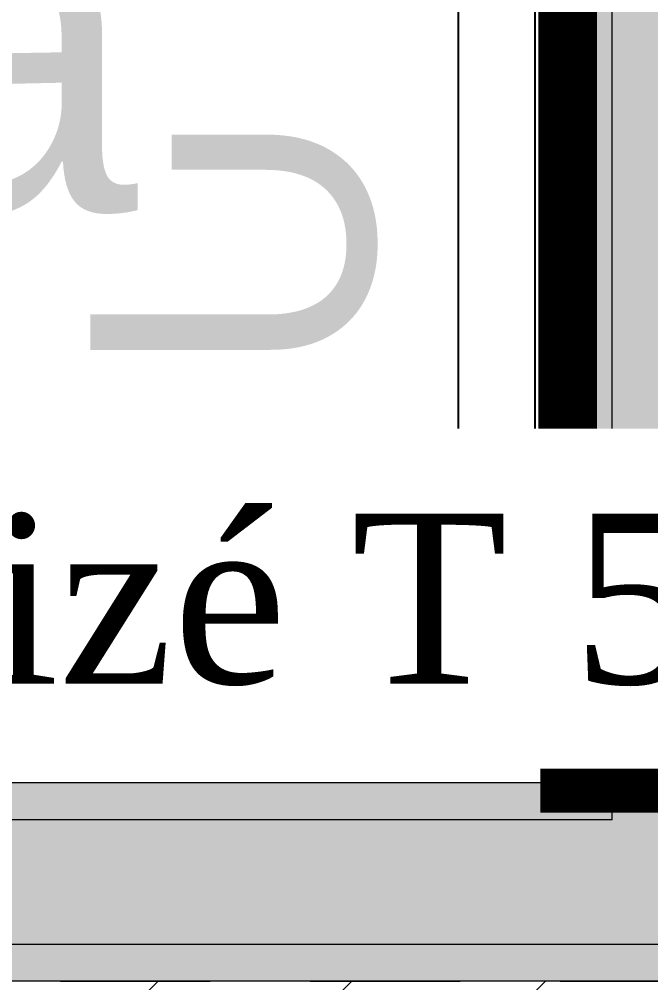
# Model space of a CAD drawing. Header units: centimetres. Extents: x 2666 to 9670, y 1889 to 5633.
# Drawn here: x 4563.32 to 4585.61, y 4527.39 to 4561.39 of the extents above; entities that cross this region are included whole.
import ezdxf

# ---------------------------------------------------------------- set-up
doc = ezdxf.new("R2010")
doc.units = ezdxf.units.CM
doc.header["$LTSCALE"] = 12.7
doc.linetypes.add('Style de ligne -11', pattern=[0.694444, 0.41656, -0.277884])
for name, color, linetype, lineweight in [('B aménagement intérieur', 7, 'Continuous', 5), ('B Faux plafonds-1', 7, 'Continuous', 5), ('B GÈnÈral', 7, 'Continuous', 5), ('B Général', 7, 'Continuous', 5), ('C ANNOTATIONS-prestations', 7, 'Continuous', 5), ('F REMPLISSAGE-vert clair', 7, 'Continuous', 13), ('F REMPLISSAGE-vert clair-1', 7, 'Continuous', 5), ('F REMPLISSAGE-vert foncÈ', 7, 'Continuous', 5), ('F REMPLISSAGE-vert foncé', 7, 'Continuous', 13), ('prlm-ELEC-CFO', 1, 'Continuous', 25)]:
    doc.layers.add(name, color=color, linetype=linetype, lineweight=lineweight)
doc.layers.add('B faience', color=7, linetype='Style de ligne -11', lineweight=13, true_color=0x0040ff)
for name, color, linetype in [('MTI900_Alu', 252, 'Continuous'), ('prlm-CHAUFF', 4, 'Continuous'), ('prlm-MOD-PB', 123, 'Continuous'), ('prlm-VMC', 93, 'Continuous')]:
    doc.layers.add(name, color=color, linetype=linetype)
doc.styles.add('prlm-elec-cfo', font='comic.ttf', dxfattribs={"height": 12})
doc.styles.add('prlm-vmc', font='pala.ttf', dxfattribs={"height": 14})

# ---------------------------------------------------------------- blocks, each defined once
blk = doc.blocks.new('G 100_80')
at = {"layer": 'B Général', "color": 7, "linetype": 'Continuous', "lineweight": 5, "flags": 128}
blk.add_lwpolyline([(9.5, -45), (9.5, 45), (48.52, 45), (48.52, -45)], close=True, dxfattribs=at)
at = {"layer": 'C ANNOTATIONS-prestations', "lineweight": 5}
for p, q in [((9.5, 42.25), (9.5, -42.25)), ((10.55, 41.05), (10.55, -41.05)), ((10.7, 41), (10.7, -41)), ((10.4, 39.6), (10.4, -39.6)), ((10.7, -37.75), (17.5, -37.75)), ((17.5, -37.75), (18, -38.25)), ((18, -38.25), (18, -43.05)), ((11, -38.95), (12.5, -38.95)), ((15, -38.95), (16.5, -38.95)), ((10.2, -41.3), (10.2, -39.63)), ((10.23, -39.6), (10.47, -39.6)), ((10.5, -39.63), (10.5, -42.29)), ((12.5, -39.95), (11, -39.95)), ((16.5, -39.95), (15, -39.95)), ((10.7, -40.67), (10.75, -40.67)), ((10.75, -40.67), (10.75, -42.03)), ((10.75, -40.67), (10.85, -40.67)), ((10.85, -40.67), (10.85, -42.03)), ((9.75, -41.05), (9.75, -41.65)), ((9.75, -41.05), (10.2, -41.05)), ((10.5, -41.05), (10.65, -41.05)), ((10.65, -41.05), (10.75, -40.95)), ((10.65, -41.65), (10.65, -41.05)), ((11.08, -41.025), (11.08, -41.675)), ((10.25, -41.35), (10.2, -41.3)), ((10.2, -41.4), (10.25, -41.35)), ((10.2, -42.67), (10.2, -41.4)), ((10.2, -41.65), (9.75, -41.65)), ((10.65, -41.65), (10.5, -41.65)), ((10.55, -41.65), (10.55, -42.25)), ((10.75, -41.75), (10.65, -41.65)), ((10.7, -41.7), (10.7, -42.25)), ((10.75, -42.03), (10.7, -42.03)), ((10.85, -42.03), (10.75, -42.03)), ((14.25, -42.15), (15.25, -42.15)), ((14.25, -42.75), (14.25, -42.15)), ((15.25, -42.15), (15.25, -42.75)), ((9.5, -42.78), (9.5, -42.25)), ((10.2, -42.25), (9.5, -42.25)), ((10.55, -42.25), (10.5, -42.25)), ((10.5, -42.35), (11.9, -42.35)), ((10.55, -42.25), (10.7, -42.25)), ((11.9, -42.35), (12.05, -42.5)), ((12.05, -42.5), (12.05, -42.92)), ((9.5, -44.72), (9.5, -42.78)), ((9.53, -42.75), (10.87, -42.75)), ((10.395, -42.7), (10.23, -42.7)), ((10.695, -42.601), (10.405, -42.698)), ((10.92, -42.6), (10.705, -42.6)), ((10.9, -42.78), (10.9, -42.92)), ((10.95, -42.92), (10.95, -42.63)), ((12.1, -42.92), (12.1, -42.78)), ((12.13, -42.75), (14.7, -42.75)), ((14.7, -42.75), (14.729, -42.779)), ((14.7, -42.75), (14.8, -42.75)), ((14.771, -42.779), (14.8, -42.75)), ((14.8, -42.75), (15.5, -42.75)), ((9.68, -43.467), (9.68, -42.96)), ((9.71, -42.93), (10.24, -42.93)), ((10.27, -42.96), (10.27, -43.306)), ((10.45, -42.98), (10.45, -43.32)), ((10.87, -42.95), (10.48, -42.95)), ((10.5, -43.27), (10.5, -42.98)), ((10.87, -42.95), (10.92, -42.95)), ((12.08, -42.95), (12.13, -42.95)), ((12.52, -42.95), (12.13, -42.95)), ((12.5, -42.98), (12.5, -43.27)), ((12.55, -43.32), (12.55, -42.98)), ((12.73, -43.28), (12.73, -42.96)), ((12.76, -42.93), (13.19, -42.93)), ((13.22, -42.96), (13.22, -43.467)), ((13.4, -43.08), (13.4, -44.72)), ((15.5, -43.05), (13.43, -43.05)), ((13.55, -43.4), (13.55, -43.05)), ((15.5, -43.05), (42.27, -43.05)), ((15.6, -42.85), (15.6, -42.95)), ((10.48, -43.35), (10.841, -43.35)), ((11.45, -43.3), (10.53, -43.3)), ((10.858, -43.355), (11.142, -43.545)), ((11.1, -43.377), (11.1, -43.3)), ((11.1, -43.377), (11.9, -43.377)), ((11.4, -43.55), (11.1, -43.377)), ((11.177, -43.3), (11.177, -43.421)), ((11.45, -43.3), (11.5, -43.25)), ((11.5, -43.25), (11.55, -43.3)), ((12.47, -43.3), (11.55, -43.3)), ((11.9, -43.377), (11.6, -43.55)), ((11.823, -43.3), (11.823, -43.421)), ((11.858, -43.545), (12.15, -43.35)), ((11.9, -43.3), (11.9, -43.377)), ((12.15, -43.35), (12.52, -43.35)), ((13.55, -43.4), (44.25, -43.4)), ((13.55, -43.95), (13.55, -43.4)), ((9.885, -43.55), (9.769, -43.75)), ((9.769, -43.75), (9.885, -43.95)), ((10.115, -43.55), (9.885, -43.55)), ((10.231, -43.75), (10.115, -43.55)), ((10.115, -43.95), (10.231, -43.75)), ((10.364, -43.53), (10.786, -43.53)), ((10.803, -43.535), (11.088, -43.725)), ((11.105, -43.73), (11.41, -43.73)), ((11.159, -43.55), (11.841, -43.55)), ((11.44, -44.54), (11.44, -43.76)), ((11.56, -43.76), (11.56, -44.54)), ((11.59, -43.73), (11.904, -43.73)), ((11.904, -43.73), (12.197, -43.535)), ((12.214, -43.53), (12.536, -43.53)), ((12.785, -43.55), (12.669, -43.75)), ((12.669, -43.75), (12.785, -43.95)), ((13.015, -43.55), (12.785, -43.55)), ((13.131, -43.75), (13.015, -43.55)), ((13.015, -43.95), (13.131, -43.75)), ((9.68, -44.54), (9.68, -44.033)), ((9.885, -43.95), (10.115, -43.95)), ((12.785, -43.95), (13.015, -43.95)), ((13.22, -44.033), (13.22, -44.54)), ((13.65, -44.05), (13.55, -43.95)), ((13.65, -44.05), (44.15, -44.05)), ((14.45, -44.3), (14.45, -44.05)), ((15.05, -44.05), (15.05, -44.3)), ((18, -44.05), (18, -44.25)), ((14.45, -44.3), (15.05, -44.3)), ((14.5, -44.35), (14.45, -44.3)), ((15, -44.35), (14.5, -44.35)), ((15.05, -44.3), (15, -44.35)), ((18, -44.25), (17.5, -44.75)), ((9.5, -44.75), (9.5, -44.72)), ((9.53, -44.75), (9.5, -44.75)), ((13.37, -44.75), (9.53, -44.75)), ((11.41, -44.57), (9.71, -44.57)), ((13.19, -44.57), (11.59, -44.57)), ((17.5, -44.75), (13.37, -44.75))]:
    blk.add_line(p, q, dxfattribs=at)
at = {"layer": 'C ANNOTATIONS-prestations', "lineweight": 5, "flags": 128}
for points in [[(10.7, -39.05, -0.080612), (10.842, -38.976, -0.080612), (11, -38.95)], [(12.5, -38.95, -0.414214), (13, -39.45, -0.414214), (12.5, -39.95)], [(15, -39.95, -0.414214), (14.5, -39.45, -0.414214), (15, -38.95)], [(16.5, -38.95, -0.414214), (17, -39.45, -0.414214), (16.5, -39.95)], [(10.2, -39.63, -0.198912), (10.209, -39.609, -0.198912), (10.23, -39.6)], [(10.47, -39.6, -0.198912), (10.491, -39.609, -0.198912), (10.5, -39.63)], [(11, -39.95, -0.080612), (10.842, -39.924, -0.080612), (10.7, -39.85)], [(10.85, -40.827, -0.218554), (11.01, -40.873, -0.218554), (11.08, -41.025)], [(10.85, -40.826, -0.003145), (10.853, -40.826, -0.003145), (10.855, -40.826)], [(11.08, -41.675, -0.218554), (11.01, -41.827, -0.218554), (10.85, -41.873)], [(10.855, -41.873, -0.003145), (10.853, -41.874, -0.003145), (10.85, -41.874)], [(10.5, -42.35, -0.414214), (10.47, -42.32, -0.414214), (10.5, -42.29)], [(9.5, -42.78, -0.198912), (9.509, -42.759, -0.198912), (9.53, -42.75)], [(10.23, -42.7, -0.198912), (10.209, -42.691, -0.198912), (10.2, -42.67)], [(10.405, -42.698, -0.040241), (10.4, -42.7, -0.040241), (10.395, -42.7)], [(10.695, -42.601, -0.040241), (10.7, -42.6, -0.040241), (10.705, -42.6)], [(10.87, -42.75, -0.198912), (10.891, -42.759, -0.198912), (10.9, -42.78)], [(10.92, -42.6, -0.198912), (10.941, -42.609, -0.198912), (10.95, -42.63)], [(12.1, -42.78, -0.198912), (12.109, -42.759, -0.198912), (12.13, -42.75)], [(14.771, -42.779, -0.198912), (14.75, -42.787, -0.198912), (14.729, -42.779)], [(15.5, -42.75, -0.198912), (15.571, -42.779, -0.198912), (15.6, -42.85)], [(9.68, -42.96, -0.198912), (9.689, -42.939, -0.198912), (9.71, -42.93)], [(10.24, -42.93, -0.198912), (10.261, -42.939, -0.198912), (10.27, -42.96)], [(10.45, -42.98, -0.198912), (10.459, -42.959, -0.198912), (10.48, -42.95)], [(10.5, -42.98, -0.198912), (10.509, -42.959, -0.198912), (10.53, -42.95)], [(10.9, -42.92, -0.198912), (10.891, -42.941, -0.198912), (10.87, -42.95)], [(10.95, -42.92, -0.198912), (10.941, -42.941, -0.198912), (10.92, -42.95)], [(12.08, -42.95, -0.198912), (12.059, -42.941, -0.198912), (12.05, -42.92)], [(12.13, -42.95, -0.198912), (12.109, -42.941, -0.198912), (12.1, -42.92)], [(12.47, -42.95, -0.198912), (12.491, -42.959, -0.198912), (12.5, -42.98)], [(12.52, -42.95, -0.198912), (12.541, -42.959, -0.198912), (12.55, -42.98)], [(12.73, -42.96, -0.198912), (12.739, -42.939, -0.198912), (12.76, -42.93)], [(13.19, -42.93, -0.198912), (13.211, -42.939, -0.198912), (13.22, -42.96)], [(13.4, -43.08, -0.198912), (13.409, -43.059, -0.198912), (13.43, -43.05)], [(15.6, -42.95, -0.198912), (15.571, -43.021, -0.198912), (15.5, -43.05)], [(9.68, -43.47, -0.01196), (9.68, -43.469, -0.01196), (9.68, -43.467)], [(10.27, -43.306, -0.123554), (10.258, -43.354, -0.123554), (10.225, -43.39)], [(10.48, -43.35, -0.198912), (10.459, -43.341, -0.198912), (10.45, -43.32)], [(10.53, -43.3, -0.198912), (10.509, -43.291, -0.198912), (10.5, -43.27)], [(10.841, -43.35, -0.073633), (10.85, -43.351, -0.073633), (10.858, -43.355)], [(12.5, -43.27, -0.198912), (12.491, -43.291, -0.198912), (12.47, -43.3)], [(12.55, -43.32, -0.198912), (12.541, -43.341, -0.198912), (12.52, -43.35)], [(12.758, -43.349, -0.095961), (12.737, -43.317, -0.095961), (12.73, -43.28)], [(13.22, -43.467, -0.01196), (13.22, -43.469, -0.01196), (13.22, -43.47)], [(10.786, -43.53, -0.073633), (10.795, -43.531, -0.073633), (10.803, -43.535)], [(11.105, -43.73, -0.073633), (11.096, -43.729, -0.073633), (11.088, -43.725)], [(11.159, -43.55, -0.073633), (11.15, -43.549, -0.073633), (11.142, -43.545)], [(11.41, -43.73, -0.198912), (11.431, -43.739, -0.198912), (11.44, -43.76)], [(11.56, -43.76, -0.198912), (11.569, -43.739, -0.198912), (11.59, -43.73)], [(11.858, -43.545, -0.073633), (11.85, -43.549, -0.073633), (11.841, -43.55)], [(12.197, -43.535, -0.073633), (12.205, -43.531, -0.073633), (12.214, -43.53)], [(9.68, -44.033, -0.01196), (9.68, -44.031, -0.01196), (9.68, -44.03)], [(13.22, -44.03, -0.01196), (13.22, -44.031, -0.01196), (13.22, -44.033)], [(9.71, -44.57, -0.198912), (9.689, -44.561, -0.198912), (9.68, -44.54)], [(11.44, -44.54, -0.198912), (11.431, -44.561, -0.198912), (11.41, -44.57)], [(11.59, -44.57, -0.198912), (11.569, -44.561, -0.198912), (11.56, -44.54)], [(13.22, -44.54, -0.198912), (13.211, -44.561, -0.198912), (13.19, -44.57)], [(9.53, -44.75, -0.198912), (9.509, -44.741, -0.198912), (9.5, -44.72)], [(13.4, -44.72, -0.198912), (13.391, -44.741, -0.198912), (13.37, -44.75)]]:
    blk.add_lwpolyline(points, format="xyb", dxfattribs=at)
at = {"layer": 'C ANNOTATIONS-prestations', "lineweight": 5}
for centre in [(10, -43.75), (12.9, -43.75)]:
    blk.add_circle(centre, 0.425, dxfattribs=at)
blk = doc.blocks.new('A n1.MTI900_Alu_390')
at = {"layer": 'MTI900_Alu', "color": 1, "linetype": 'Continuous'}
for p, q in [((-4.225, 0), (4.225, 0)), ((4.278, 0), (4.225, 0)), ((4.225, -0.07), (4.225, 0)), ((4.472, 0), (4.278, 0)), ((4.475, 0), (4.472, 0)), ((4.475, -0.003), (4.475, 0)), ((4.105, -0.025), (4.165, -0.025)), ((4.105, -0.025), (4.105, -0.07)), ((4.165, -0.07), (4.165, -0.025)), ((4.275, -0.003), (4.275, -0.137)), ((4.293, -0.021), (4.293, -0.074)), ((4.3467, -0.018), (4.296, -0.018)), ((4.355, -0.0385), (4.375, -0.0269)), ((4.375, -0.0269), (4.395, -0.0385)), ((4.454, -0.018), (4.4033, -0.018)), ((4.457, -0.191), (4.457, -0.021)), ((4.475, -0.387), (4.475, -0.003)), ((4.355, -0.0615), (4.355, -0.0385)), ((4.375, -0.0731), (4.355, -0.0615)), ((4.395, -0.0615), (4.375, -0.0731)), ((4.395, -0.0385), (4.395, -0.0615)), ((-3.96, -0.09), (3.96, -0.09)), ((3.96, -0.073), (3.96, -0.097)), ((4.13, -0.07), (3.963, -0.07)), ((3.963, -0.1), (4.229, -0.1)), ((4.105, -0.1), (4.105, -0.115)), ((4.135, -0.075), (4.13, -0.07)), ((4.14, -0.07), (4.135, -0.075)), ((4.267, -0.07), (4.14, -0.07)), ((4.165, -0.115), (4.165, -0.1)), ((4.225, -0.105), (4.225, -0.1)), ((4.235, -0.1), (4.235, -0.24)), ((4.2602, -0.1195), (4.2698, -0.0905)), ((4.27, -0.0895), (4.27, -0.073)), ((4.295, -0.137), (4.295, -0.098)), ((4.296, -0.077), (4.3306, -0.077)), ((4.298, -0.095), (4.332, -0.095)), ((4.327, -0.1), (4.298, -0.1)), ((4.335, -0.098), (4.335, -0.1341)), ((4.353, -0.0864), (4.353, -0.1286)), ((-4.105, -0.105), (4.105, -0.105)), ((-4.1, -0.12), (4.1, -0.12)), ((3.775, -0.12), (3.775, -0.8)), ((4.067, -0.12), (4.067, -0.125)), ((4.067, -0.125), (4.203, -0.125)), ((4.067, -0.125), (4.067, -0.135)), ((4.067, -0.135), (4.203, -0.135)), ((4.105, -0.115), (4.095, -0.125)), ((4.165, -0.115), (4.105, -0.115)), ((4.165, -0.105), (4.225, -0.105)), ((4.175, -0.125), (4.165, -0.115)), ((4.17, -0.12), (4.225, -0.12)), ((4.203, -0.125), (4.203, -0.12)), ((4.203, -0.135), (4.203, -0.125)), ((4.225, -0.105), (4.225, -0.12)), ((4.26, -0.142), (4.26, -0.1205)), ((4.33, -0.195), (4.33, -0.103)), ((4.3355, -0.1358), (4.3545, -0.1642)), ((4.3535, -0.1303), (4.3725, -0.1588)), ((3.895, -0.15), (3.895, -0.3)), ((3.995, -0.3), (3.995, -0.15)), ((4.1025, -0.158), (4.1675, -0.158)), ((4.292, -0.145), (4.263, -0.145)), ((4.278, -0.14), (4.292, -0.14)), ((4.295, -0.137), (4.295, -0.142)), ((4.3377, -0.16), (4.33, -0.16)), ((4.33, -0.1677), (4.3421, -0.1677)), ((4.3377, -0.16), (4.3377, -0.24)), ((4.355, -0.19), (4.3377, -0.16)), ((4.355, -0.1659), (4.355, -0.2341)), ((4.373, -0.1605), (4.373, -0.191)), ((4.33, -0.195), (4.325, -0.2)), ((4.325, -0.2), (4.33, -0.205)), ((4.454, -0.194), (4.376, -0.194)), ((4.33, -0.297), (4.33, -0.205)), ((4.33, -0.2323), (4.3421, -0.2323)), ((4.3545, -0.2358), (4.335, -0.265)), ((4.3377, -0.24), (4.355, -0.21)), ((4.373, -0.209), (4.373, -0.2404)), ((4.376, -0.206), (4.454, -0.206)), ((4.457, -0.369), (4.457, -0.209)), ((4.235, -0.24), (4.25, -0.255)), ((4.25, -0.255), (4.292, -0.255)), ((4.275, -0.263), (4.275, -0.52)), ((4.292, -0.26), (4.278, -0.26)), ((4.295, -0.258), (4.295, -0.263)), ((4.295, -0.302), (4.295, -0.263)), ((4.33, -0.24), (4.3377, -0.24)), ((4.335, -0.265), (4.335, -0.302)), ((4.353, -0.2714), (4.353, -0.3036)), ((4.373, -0.2404), (4.3535, -0.2697)), ((4.298, -0.3), (4.327, -0.3)), ((4.332, -0.305), (4.298, -0.305)), ((4.293, -0.326), (4.293, -0.369)), ((4.328, -0.323), (4.296, -0.323)), ((4.355, -0.3285), (4.375, -0.3169)), ((4.355, -0.3515), (4.355, -0.3285)), ((4.375, -0.3169), (4.395, -0.3285)), ((4.395, -0.3285), (4.395, -0.3515)), ((4.296, -0.372), (4.3467, -0.372)), ((4.375, -0.3631), (4.355, -0.3515)), ((4.395, -0.3515), (4.375, -0.3631)), ((4.4033, -0.372), (4.454, -0.372)), ((4.305, -0.6), (4.305, -0.393)), ((4.34, -0.405), (4.305, -0.405)), ((4.308, -0.39), (4.472, -0.39)), ((4.34, -0.405), (4.34, -3.475)), ((4.395, -0.405), (4.34, -0.405)), ((4.405, -0.415), (4.395, -0.405)), ((4.475, -0.8), (4.475, -0.387)), ((4.405, -0.415), (4.405, -3.465)), ((4.215, -0.475), (4.215, -0.575)), ((4.275, -0.475), (4.215, -0.475)), ((4.43, -0.495), (4.405, -0.495)), ((4.43, -0.495), (4.43, -0.555)), ((4.435, -0.5), (4.43, -0.495)), ((4.435, -0.55), (4.435, -0.5)), ((4.275, -0.52), (4.2779, -0.5229)), ((4.275, -0.52), (4.275, -0.53)), ((4.2779, -0.5271), (4.275, -0.53)), ((4.275, -0.53), (4.275, -0.6)), ((3.895, -0.55), (3.895, -0.7)), ((3.995, -0.7), (3.995, -0.55)), ((4.215, -0.575), (4.275, -0.575)), ((4.405, -0.555), (4.43, -0.555)), ((4.43, -0.555), (4.435, -0.55)), ((4.285, -0.61), (4.295, -0.61)), ((4.305, -0.6), (4.305, -3.277)), ((3.775, -0.8), (3.825, -0.85)), ((4.425, -0.85), (4.475, -0.8)), ((3.825, -0.85), (4.305, -0.85)), ((4.405, -0.85), (4.425, -0.85))]:
    blk.add_line(p, q, dxfattribs=at)
for centre in [(4.375, -0.05), (4.375, -0.34)]:
    blk.add_circle(centre, 0.0425, dxfattribs=at)
for centre, radius, start, end in [((4.278, -0.003), 0.003, 90, 180), ((4.472, -0.003), 0.003, 0, 90), ((4.296, -0.021), 0.003, 90, 180), ((4.3467, -0.021), 0.003, 84.5182, 90), ((4.4033, -0.021), 0.003, 90, 95.4818), ((4.454, -0.021), 0.003, 0, 90), ((3.963, -0.073), 0.003, 90, 180), ((3.963, -0.097), 0.003, 180, 270), ((4.232, -0.1), 0.003, 0, 180), ((4.267, -0.073), 0.003, 0, 90), ((4.267, -0.0895), 0.003, 341.5651, 0), ((4.296, -0.074), 0.003, 180, 270), ((4.298, -0.098), 0.003, 90, 180), ((4.298, -0.103), 0.003, 90, 180), ((4.327, -0.103), 0.003, 0, 90), ((4.3306, -0.067), 0.01, 270, 326.3475), ((4.332, -0.098), 0.003, 0, 90), ((3.945, -0.15), 0.05, 143.1301, 180), ((3.945, -0.15), 0.05, 0, 36.8699), ((4.1025, -0.138), 0.02, 171.3731, 270), ((4.1025, -0.133), 0.02, 185.7392, 187.1808), ((4.1675, -0.138), 0.02, 270, 8.6269), ((4.1675, -0.133), 0.02, 352.8192, 354.2608), ((4.263, -0.1205), 0.003, 161.5651, 180), ((4.338, -0.1341), 0.003, 180, 213.6901), ((4.356, -0.1286), 0.003, 180, 213.6901), ((4.263, -0.142), 0.003, 180, 270), ((4.278, -0.137), 0.003, 180, 270), ((4.292, -0.137), 0.003, 270, 0), ((4.292, -0.142), 0.003, 270, 0), ((4.352, -0.1659), 0.003, 0, 33.6901), ((4.37, -0.1605), 0.003, 0, 33.6901), ((4.376, -0.191), 0.003, 180, 270), ((4.454, -0.191), 0.003, 270, 0), ((4.352, -0.2341), 0.003, 326.3099, 0), ((4.376, -0.209), 0.003, 90, 180), ((4.454, -0.209), 0.003, 0, 90), ((4.278, -0.263), 0.003, 90, 180), ((4.292, -0.258), 0.003, 0, 90), ((4.292, -0.263), 0.003, 0, 90), ((4.356, -0.2714), 0.003, 146.3099, 180), ((3.945, -0.3), 0.05, 180, 0), ((4.298, -0.297), 0.003, 180, 270), ((4.298, -0.302), 0.003, 180, 270), ((4.327, -0.297), 0.003, 270, 0), ((4.332, -0.302), 0.003, 270, 0), ((4.296, -0.326), 0.003, 90, 180), ((4.328, -0.333), 0.01, 46.149, 90), ((4.296, -0.369), 0.003, 180, 270), ((4.3467, -0.369), 0.003, 270, 275.4818), ((4.4033, -0.369), 0.003, 264.5182, 270), ((4.454, -0.369), 0.003, 270, 0), ((4.308, -0.393), 0.003, 90, 180), ((4.472, -0.387), 0.003, 270, 0), ((3.945, -0.55), 0.05, 0, 180), ((4.2758, -0.525), 0.003, 315, 45), ((4.285, -0.6), 0.01, 180, 270), ((4.295, -0.6), 0.01, 270, 0), ((3.945, -0.7), 0.05, 180, 0)]:
    blk.add_arc(centre, radius, start, end, dxfattribs=at)
blk = doc.blocks.new('xi.uta-yzen-g')
at = {"layer": 'prlm-CHAUFF', "ltscale": 50}
for points in [[(-39, 30), (-39, 0), (0, 0), (0, 30)], [(-38.429, 29.429), (-38.429, 0.571), (-0.571, 0.571), (-0.571, 29.429)], [(-40.5, 20.62), (-40.5, 3.9), (40.5, 3.9), (40.5, 20.62)]]:
    blk.add_lwpolyline(points, close=True, dxfattribs=at)
at = {"layer": 'prlm-CHAUFF', "ltscale": 50, "insert": (-31.697, 16.894), "char_height": 10, "width": 139.79252, "attachment_point": 1}
blk.add_mtext('UTA', dxfattribs=at)
blk = doc.blocks.new('Baignoire 75_170')
at = {"layer": 'B faience', "lineweight": 18, "flags": 128}
blk.add_lwpolyline([(-85, 38.5), (-85, -37.5), (86, -37.5)], dxfattribs=at)

msp = doc.modelspace()

# ---------------------------------------------------------------- hatches: boundary and pattern name
at = {"layer": 'B Faux plafonds-1', "linetype": 'Continuous', "lineweight": 5, "true_color": 0xaaaaaa}
h = msp.add_hatch(dxfattribs=at)
h.set_pattern_fill('F_P__SOFFITE', color=253, style=0, pattern_type=2)
h.set_pattern_definition([(45, (0, 0.2205), (-3.5277778, 3.3072917), [])])
h.paths.add_polyline_path([(4406.649, 4625.438), (4406.649, 4300.389), (4631.965, 4300.389), (4631.965, 4527.438), (4543.965, 4527.438), (4543.965, 4625.438)])
at = {"layer": 'B GÈnÈral', "linetype": 'Continuous', "lineweight": 0, "true_color": 0xc0dcc0}
for points in [[(4584.253, 4533.138), (4588.653, 4533.138), (4589.953, 4534.438), (4589.953, 4625.438), (4582.953, 4625.438), (4582.953, 4534.438)], [(4584.253, 4533.138), (4582.953, 4534.438), (4543.965, 4534.438), (4543.965, 4527.438), (4631.953, 4527.438), (4631.953, 4534.438), (4589.953, 4534.438), (4588.653, 4533.138)]]:
    msp.add_hatch(color=9, dxfattribs=at).paths.add_polyline_path(points)

# ---------------------------------------------------------------- linework, layer by layer
at = {"layer": 'B Général', "color": 98, "linetype": 'Continuous', "lineweight": 13, "true_color": 0x004400}
for p, q in [((4582.953, 4534.438), (4582.953, 4625.438)), ((4582.953, 4534.438), (4543.965, 4534.438)), ((4631.953, 4527.438), (4543.965, 4527.438))]:
    msp.add_line(p, q, dxfattribs=at)
at = {"layer": 'F REMPLISSAGE-vert clair'}
for p, q in [((4584.253, 4533.138), (4584.253, 4625.438)), ((4584.253, 4533.138), (4543.965, 4533.138)), ((4631.953, 4528.738), (4543.965, 4528.738))]:
    msp.add_line(p, q, dxfattribs=at)
at = {"layer": 'F REMPLISSAGE-vert clair-1', "color": 9, "linetype": 'Continuous', "true_color": 0xc0dcc0}
for points in [[(4584.253, 4625.438), (4584.253, 4533.138), (4588.653, 4625.438), (4588.653, 4533.138)], [(4631.953, 4528.738), (4631.953, 4533.138), (4543.965, 4528.738), (4543.965, 4533.138)]]:
    msp.add_solid(points, dxfattribs=at)
at = {"layer": 'F REMPLISSAGE-vert foncÈ', "color": 54, "linetype": 'Continuous', "true_color": 0x99aa00}
for points in [[(4582.953, 4625.438), (4582.953, 4534.438), (4584.253, 4625.438), (4584.253, 4533.138)], [(4584.253, 4533.138), (4582.953, 4534.438), (4543.965, 4533.138), (4543.965, 4534.438)], [(4631.953, 4527.438), (4631.953, 4528.738), (4543.965, 4527.438), (4543.965, 4528.738)]]:
    msp.add_solid(points, dxfattribs=at)
at = {"layer": 'F REMPLISSAGE-vert foncé', "color": 98, "linetype": 'Continuous', "lineweight": 13, "true_color": 0x004400}
for p, q in [((4582.953, 4534.438), (4582.953, 4625.438)), ((4582.953, 4534.438), (4543.965, 4534.438)), ((4631.953, 4527.438), (4543.965, 4527.438))]:
    msp.add_line(p, q, dxfattribs=at)
at = {"layer": 'F REMPLISSAGE-vert foncé'}
for p, q in [((4584.253, 4533.138), (4584.253, 4625.438)), ((4584.253, 4533.138), (4543.965, 4533.138)), ((4631.953, 4528.738), (4543.965, 4528.738))]:
    msp.add_line(p, q, dxfattribs=at)
at = {"layer": 'prlm-MOD-PB', "const_width": 2}
msp.add_lwpolyline([(4582.713, 4534.386), (4589.725, 4534.386), (4589.725, 4574.386), (4582.713, 4574.386)], close=True, dxfattribs=at)
at = {"layer": 'prlm-VMC', "ltscale": 50}
msp.add_lwpolyline([(4592.602, 4545.035), (4525.172, 4545.035)], dxfattribs=at)

# ---------------------------------------------------------------- block references
at = {"layer": 'B aménagement intérieur', "color": 7, "xscale": -1}
msp.add_blockref('G 100_80', (4592.465, 4580.438), dxfattribs=at)
at = {"layer": 'B Général', "color": 7, "xscale": -1, "rotation": 90}
msp.add_blockref('Baignoire 75_170', (4594.453, 4442.438), dxfattribs=at)
at = {"layer": 'prlm-CHAUFF', "xscale": 9.999999999999975, "yscale": 9.999999999999975, "zscale": 9.999999999999975, "rotation": 269.9998846602292}
msp.add_blockref('A n1.MTI900_Alu_390', (4582.725, 4580.386), dxfattribs=at)
at = {"layer": 'prlm-CHAUFF', "rotation": 89.99999999846041}
msp.add_blockref('xi.uta-yzen-g', (4582.725, 4580.386), dxfattribs=at)

# ---------------------------------------------------------------- next in the draw order: texts
at = {"layer": 'prlm-ELEC-CFO', "lineweight": 20, "insert": (4556.343, 4560.515), "char_height": 12, "attachment_point": 5, "line_spacing_factor": 0.8, "style": 'prlm-elec-cfo', "bg_fill": 3, "box_fill_scale": 1.1, "bg_fill_color": 256, "bg_fill_transparency": 0}
msp.add_mtext('uta', dxfattribs=at)
at = {"layer": 'prlm-VMC', "ltscale": 25, "insert": (4576.041, 4540.896), "char_height": 6, "width": 58.61474, "attachment_point": 5, "line_spacing_factor": 0.8, "style": 'prlm-vmc', "bg_fill": 2}
msp.add_mtext('Alizé T 5/30', dxfattribs=at)

doc.saveas('drawing.dxf')
